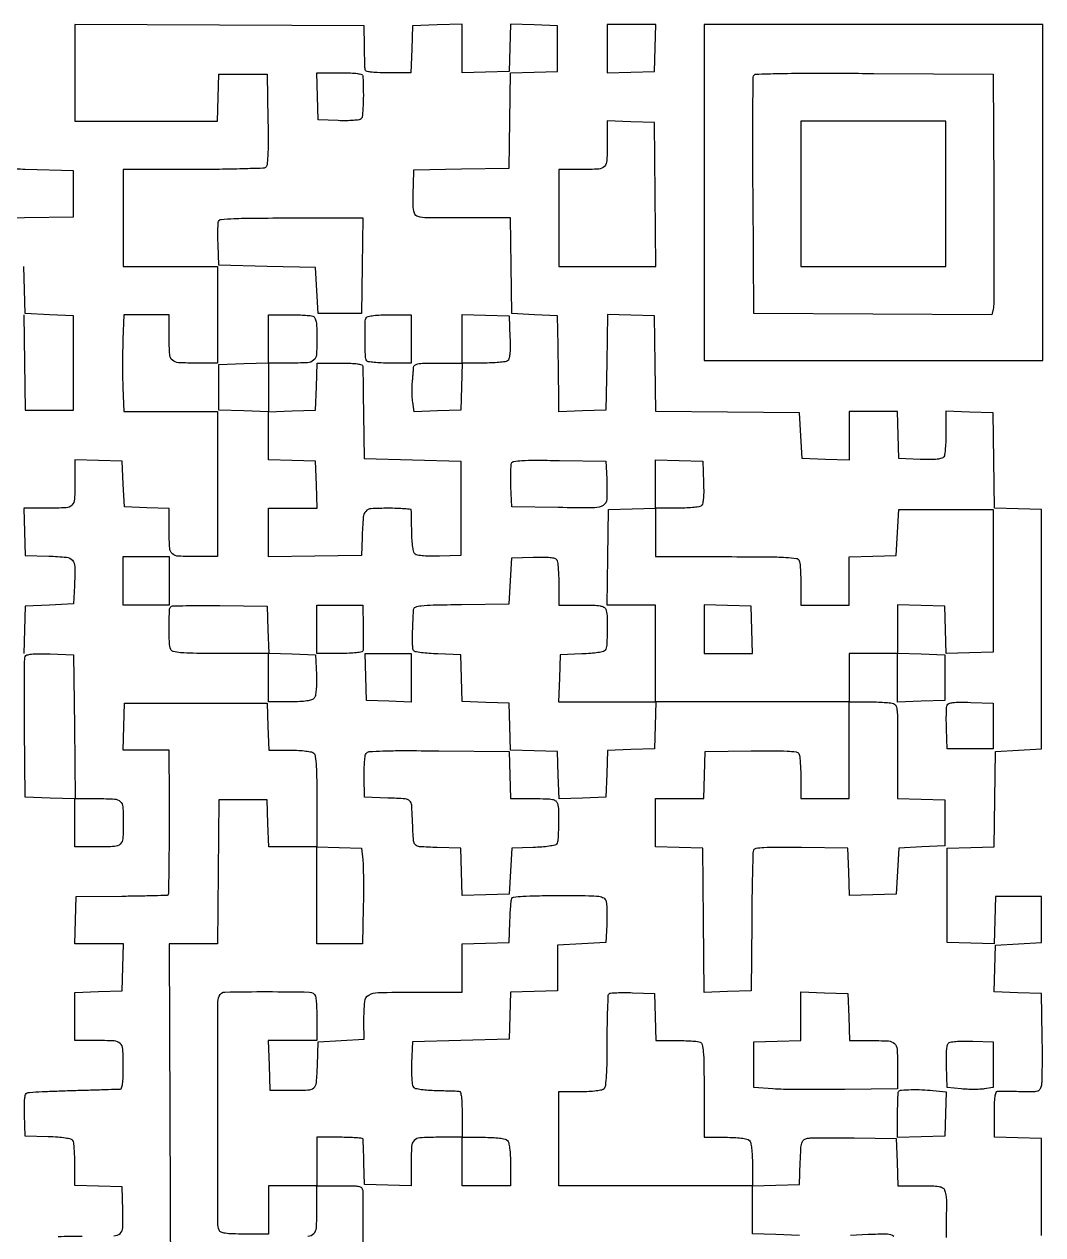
# Model space of a CAD drawing. Extents: x 156 to 936, y 100 to 969.
# Drawn here: x 536.1 to 936, y 493.7 to 969.1 of the extents above; entities that cross this region are included whole.
import ezdxf

# ---------------------------------------------------------------- set-up
doc = ezdxf.new("R2010")
doc.units = 0

msp = doc.modelspace()

# ---------------------------------------------------------------- linework, layer by layer
for points in [[(935.5, 493.5), (935.5, 512.5), (935.5, 531.5), (926.25, 531.787526), (917, 532.075052), (917, 541.037526, -0.00744), (917.063008, 545.271671, -0.02682), (917.287754, 547.96063, -0.04033), (917.655897, 549.625425, -0.306589), (918.25, 550.103467, -0.021515), (919.076863, 550.136195, -0.001507), (921.397508, 550.121163, -0.002134), (924.165553, 550.083074, -0.001605), (927.209602, 550.018417, 0.005646), (932.010131, 549.955262, 0.063929), (933.891915, 550.19329, 0.171243), (934.879098, 550.858136, 0.099633), (935.494778, 552.16495, 0.053713), (935.711545, 553.768641, 0.003003), (935.817507, 558.807829, 0.004598), (935.852496, 564.817956, 0.00335), (935.785177, 571.5), (935.5, 588.5), (926.212977, 588.788016), (916.925954, 589.076031), (917.212977, 598.288016), (917.5, 607.5), (926.5, 608), (935.5, 608.5), (935.5, 617.5), (935.5, 626.5), (926.5, 626.5), (917.5, 626.5), (917.211984, 617.212977), (916.923969, 607.925954), (907.711984, 608.212977), (898.5, 608.5), (898.5, 627), (898.5, 645.5), (907.728072, 645.787236), (916.956143, 646.074471), (917.228072, 664.787236), (917.5, 683.5), (926.5, 684), (935.5, 684.5), (935.5, 731.5), (935.5, 778.5), (926.271928, 778.787236), (917.043857, 779.074471), (916.771928, 797.787236), (916.5, 816.5), (907.25, 816.787526), (898, 817.075052), (897.984687, 808.787526, -0.009129), (897.918962, 805.519034, -0.01216), (897.732898, 802.554613, -0.009485), (897.472502, 800.106611, -0.110544), (897.149034, 799.206902, -0.187221), (896.340297, 798.610638, -0.039341), (894.5815, 798.278749, -0.027159), (891.914541, 798.135766, -0.008519), (887.914347, 798.206902), (879.5, 798.5), (879.212474, 807.75), (878.924948, 817), (869.462474, 817), (860, 817), (860, 807.462474), (860, 797.924948), (850.75, 798.212474), (841.5, 798.5), (841, 807.5), (840.5, 816.5), (812.272008, 816.765536), (784.044016, 817.031072), (783.772008, 835.765536), (783.5, 854.5), (774.272202, 854.787232), (765.044404, 855.074464), (764.772202, 836.287232), (764.5, 817.5), (755.25, 817.212474), (746, 816.924948), (745.955913, 824.212474, 0.001299), (745.924854, 827.804029, 0.000515), (745.86429, 832.737414, 0.00051), (745.787989, 838.063309, 0.00064), (745.705913, 843), (745.5, 854.5), (736.5, 855), (727.5, 855.5), (727.227935, 874.25), (726.955869, 893), (707.977935, 893, -0.002094), (694.219848, 893.057618, -0.061673), (690.758121, 893.51571, -0.2543), (689.277534, 894.90278, -0.08016), (688.777778, 898, -0.002912), (688.784369, 899.131649, -0.000569), (688.810417, 901.168518, -0.000605), (688.846353, 903.542617, -0.00056), (688.888889, 905.977935), (689, 911.955869), (707.75, 912.227935), (726.5, 912.5), (726.771928, 931.212764), (727.043857, 949.925529), (736.271928, 950.212764), (745.5, 950.5), (745.5, 959.5), (745.5, 968.5), (736.288016, 968.787023), (727.076031, 969.074046), (726.788016, 959.787023), (726.5, 950.5), (717.25, 950.212474), (708, 949.924948), (708, 959.498686), (708, 969.072424), (698.25, 968.786212), (688.5, 968.5), (688.212474, 959.25), (687.924948, 950), (678.962474, 950, -0.007409), (674.723914, 950.062814, -0.026911), (672.039886, 950.287306, -0.040784), (670.383699, 950.655535, -0.30952), (669.912575, 951.25, -0.010039), (669.871136, 952.082278, -0.000662), (669.803074, 954.482813, -0.000959), (669.73122, 957.344675, -0.000716), (669.662575, 960.5), (669.5, 968.5), (612.75, 968.758257), (556, 969.016514), (556, 950.008257), (556, 931), (583.962474, 931), (611.924948, 931), (612.212474, 940.25), (612.5, 949.5), (622, 949.5), (631.5, 949.5), (631.773792, 931.573721, -0.003244), (631.852313, 922.635503, -0.013907), (631.716418, 917.310485, -0.016205), (631.420432, 913.866523, -0.225497), (630.773792, 912.839034, -0.13357), (629.715611, 912.511773, -0.001375), (621.869489, 912.263597, -0.004308), (612.786656, 912.079598, -0.00277), (602.25, 912.015313), (575, 912), (575, 893), (575, 874), (593.5, 874), (612, 874), (612, 855), (612, 836), (604.081787, 836, -0.01141), (596.599988, 836.170753, -0.175208), (594.252746, 837.14255, -0.195511), (593.199638, 839.349521, -0.014768), (593, 846.106989), (593, 855), (584.093707, 855), (575.187415, 855), (574.843707, 845.25, 0.005283), (574.735031, 840.846037, 0.003227), (574.695249, 835.646875, 0.003234), (574.722408, 830.495207, 0.005736), (574.820969, 826.25), (575.141938, 817), (593.570969, 817), (612, 817), (612, 788.5), (612, 760), (604.081787, 760, -0.011383), (596.602433, 760.170301, -0.17474), (594.254392, 761.139643, -0.19588), (593.200408, 763.341584, -0.014894), (593, 770.068056), (593, 778.922134), (584.25, 779.211067), (575.5, 779.5), (575, 788.5), (574.5, 797.5), (565.25, 797.787526), (556, 798.075052), (556, 790.119313, -0.011676), (555.823888, 782.578687, -0.180709), (554.821417, 780.23551, -0.191194), (552.550484, 779.190859, -0.01333), (545.393011, 779), (536, 779)], [(516.925523, 892.956554), (536.212762, 893.228277), (555.5, 893.5), (555.5, 902.5), (555.5, 911.5), (536.5, 912.055984, -0.000919), (529.197375, 912.283114, -0.001503)], [(535.925574, 778.952756), (536.212787, 769.726378), (536.5, 760.5), (545.740334, 760.212602, -0.015844), (552.678762, 759.776454, -0.194277), (554.990355, 758.578192, -0.177046), (555.934395, 756.057347, -0.012739), (555.800912, 748.479083), (555.5, 741.5), (546, 741), (536.5, 740.5), (536.212474, 731.25), (535.924948, 722)], [(571.265275, 493.301549, 0.168083), (573.730975, 494.253061, 0.21304), (574.790972, 496.449397, 0.015292), (574.785858, 503.376009), (574.5, 512.5), (565.25, 512.787526), (556, 513.075052), (555.984687, 521.287526, 0.00863), (555.92284, 524.521154, 0.011636), (555.748365, 527.442407, 0.008796), (555.504874, 529.856585, 0.112481), (555.201688, 530.707902, 0.195149), (554.447011, 531.24575, 0.020215), (552.262875, 531.673305, 0.020298), (549.292364, 532.008289, 0.009786), (545.467001, 532.207902), (536.5, 532.5), (536.209303, 540.765768, -0.00804), (536.133302, 544.749826, -0.029354), (536.273961, 547.272572, -0.046559), (536.605939, 548.849902, -0.240244), (537.209303, 549.469604, -0.067752), (538.183103, 549.658812, -0.001416), (543.114608, 549.924285, -0.003271), (548.892014, 550.181007, -0.002194), (555.5, 550.402296, 0.000083), (562.105175, 550.595576, 0.000125), (567.873438, 550.766764, 0.00005), (572.822625, 550.915373, 0.002773), (573.75, 550.94846, 0.315364), (574.344606, 551.402543, 0.042218), (574.713411, 553.027094, 0.027303), (574.937515, 555.680552, 0.007416), (575, 559.893011, 0.014768), (574.800362, 566.650479, 0.195511), (573.747254, 568.85745, 0.175208), (571.400012, 569.829247, 0.01141), (563.918213, 570), (556, 570), (556, 579.462474), (556, 588.924948), (565.25, 589.212474), (574.5, 589.5), (574.787526, 598.75), (575.075052, 608), (565.5, 608), (555.924948, 608), (556.212474, 617.25), (556.5, 626.5), (574.385786, 626.71912, 0.001556), (581.264662, 626.824801, 0.002529), (587.106033, 626.962283, 0.000369), (592.283016, 627.114153, 0.19111), (592.572545, 627.239211, 0.194946), (592.858211, 627.914243, 0.000586), (592.994373, 637.569965, 0.002867), (593.079454, 649.397764, 0.001218), (593.063971, 665.25), (593, 684), (583.962474, 684), (574.924948, 684), (575.212474, 693.25), (575.5, 702.5), (603.5, 702.5), (631.5, 702.5), (631.787526, 693.25), (632.075052, 684), (640.337526, 684, -0.011159), (643.847487, 683.921656, -0.02038), (646.701269, 683.677383, -0.021131), (648.861987, 683.310039, -0.144682), (649.8, 682.8, -0.17093), (650.380286, 681.588868, -0.011288), (650.716292, 677.675375, -0.011908), (650.936048, 672.080768, -0.003861), (651, 663.8), (651, 646), (641.537526, 646), (632.075052, 646), (631.787526, 655.25), (631.5, 664.5), (622, 664.5), (612.5, 664.5), (612.234427, 636.25), (611.968853, 608), (602.477339, 608), (592.985825, 608), (593.242912, 541.25), (593.5, 474.5)], [(840.5, 493.5), (831.25, 493.787526), (822, 494.075052), (822, 503.537526), (822, 513), (784, 513), (746, 513), (746, 531.5), (746, 550), (754.3, 550, 0.011084), (757.828493, 550.07823, 0.020332), (760.693122, 550.322289, 0.021091), (762.860329, 550.689458, 0.144849), (763.8, 551.2, 0.170659), (764.37956, 552.407986, 0.011411), (764.715974, 556.289585, 0.012), (764.935925, 561.836497, 0.003908), (765, 570.033333, -0.003725), (765.050739, 576.843069, -0.00585), (765.206402, 582.693277, -0.001919), (765.418594, 587.725804, -0.18699), (765.702644, 588.369311, -0.179987), (766.290922, 588.638564, -0.007016), (768.709672, 588.781547, -0.011703), (771.626528, 588.84459, -0.007913), (774.952644, 588.785977), (783.5, 588.5), (783.787526, 579.25), (784.075052, 570), (791.955738, 570, -0.007082), (795.089223, 569.955612, -0.008933), (797.986123, 569.821697, -0.007357), (800.40135, 569.631047, -0.068336), (801.418213, 569.393011, -0.24904), (802.288503, 568.393178, -0.036273), (802.72025, 565.640441, -0.018295), (802.948927, 560.723448, -0.002472), (803, 550.393011), (803, 532), (811.3, 532, -0.011084), (814.828493, 531.92177, -0.020332), (817.693122, 531.677711, -0.021091), (819.860329, 531.310542, -0.144849), (820.8, 530.8, -0.145015), (821.311042, 529.858679, -0.021051), (821.678036, 527.684979, -0.020283), (821.921884, 524.809501, -0.01101), (822, 521.262474), (822, 512.924948), (831.25, 513.212474), (840.5, 513.5), (840.788797, 522.240685, -0.005372), (841.019838, 527.515509, -0.052168), (841.373062, 529.721695, -0.141216), (842.065223, 530.867084, -0.12694), (843.288797, 531.526201, -0.054081), (844.813989, 531.731075, -0.002903), (849.697334, 531.827117, -0.004516), (855.518427, 531.855215, -0.003275), (862, 531.785515), (878.5, 531.5), (878.787526, 522.25), (879.075052, 513), (887.930537, 513, -0.006773), (892.587052, 512.936924, -0.03465), (895.160133, 512.688208, -0.070053), (896.655249, 512.216672, -0.192061), (897.393011, 511.418213, -0.09206), (898.145544, 507.347604, -0.003894), (898.019097, 492.616753, -0.00225)], [(647.429085, 493.176663, 0.18106), (649.767356, 494.179831, 0.19079), (650.809647, 496.45107, 0.013298), (651, 503.606989), (651, 513), (660, 513, -0.00409), (665.711627, 512.953275, -0.056948), (667.751166, 512.686355, -0.196548), (668.672276, 512.01186, -0.13386), (669.041229, 510.75, -0.00421), (669.057338, 509.123273, -0.000113), (669.066342, 501.964063, -0.000236), (669.071056, 493.550797, -0.000161), (669.068825, 484, 0.002058)], [(549.386383, 493.10442, -0.000377), (554.185335, 493.128694, -0.000379), (558.882684, 493.145344, -0.000712)], [(877.562553, 493.083447, 0.162596), (875.01089, 493.947558, 0.011811), (867.479083, 493.800912), (860.5, 493.5)]]:
    msp.add_lwpolyline(points, format="xyb")
for points in [[(765, 959.462474), (765, 949.924948), (774.25, 950.212474), (783.5, 950.5), (783.787526, 959.75), (784.075052, 969), (774.537526, 969), (765, 969)], [(803, 903), (803, 837), (869.5, 837), (936, 837), (936, 903), (936, 969), (869.5, 969), (803, 969)], [(841, 902.5), (841, 874), (869.5, 874), (898, 874), (898, 902.5), (898, 931), (869.5, 931), (841, 931)], [(593, 750.5), (593, 741), (584, 741), (575, 741), (575, 750.5), (575, 760), (584, 760), (593, 760)], [(803, 731.537526), (803, 722), (812.537526, 722), (822.075052, 722), (821.787526, 731.25), (821.5, 740.5), (812.25, 740.787526), (803, 741.075052)], [(688, 712.461067), (688, 702.922134), (679.25, 703.211067), (670.5, 703.5), (670.212474, 712.75), (669.924948, 722), (678.962474, 722), (688, 722)]]:
    msp.add_lwpolyline(points, close=True)
for points in [[(669.056327, 948.75, -0.008431), (669.23021, 942.578775, -0.013693), (669.145896, 937.334788, -0.009737), (668.880575, 933.124463, -0.17758), (668.324628, 931.924628, -0.163182), (667.540315, 931.534198, -0.014472), (665.313912, 931.289582, -0.017455), (662.54666, 931.163352, -0.011991), (659.405143, 931.205143), (651.5, 931.5), (651.212474, 940.75), (650.924948, 950), (659.962474, 950, -0.00727), (664.248581, 949.937675, -0.026886), (666.944123, 949.713864, -0.041293), (668.596703, 949.345809, -0.315947)], [(916.777529, 904.5, -0.001169), (916.844214, 887.089041, -0.00181), (916.812248, 872.054912, -0.000538), (916.723164, 858.995066, -0.057675), (916.505999, 857.240125), (915.956939, 854.980251), (869.22847, 855.240125), (822.5, 855.5), (822.239372, 901.5, -0.000997), (822.174287, 919.225103, -0.001596), (822.197198, 934.357597, -0.000282), (822.267665, 947.72814, -0.090314), (822.461789, 948.759906, -0.301449), (823.45055, 949.464468, -0.003096), (832.402033, 949.70934, -0.005599), (845.68089, 949.841585, -0.001079), (869.722417, 949.759906), (916.5, 949.5)], [(765, 923.119313, -0.01133), (764.829774, 915.607881, -0.174856), (763.858669, 913.255648, -0.19591), (761.651936, 912.200175, -0.014805), (754.893011, 912), (746, 912), (746, 893), (746, 874), (765.015573, 874), (784.031147, 874), (783.765573, 902.25), (783.5, 930.5), (774.25, 930.787526), (765, 931.075052)], [(668.772065, 874.25), (668.5, 855.5), (660, 855.5), (651.5, 855.5), (651, 864.5), (650.5, 873.5), (631.5, 874), (612.5, 874.5), (612.205027, 882.411609, -0.006569), (612.129541, 885.539392, -0.008656), (612.147568, 888.392336, -0.006579), (612.235027, 890.7687, -0.079281), (612.423642, 891.661609, -0.287104), (613.404267, 892.399716, -0.009809), (618.421044, 892.733496, -0.009902), (626.328796, 892.947156, -0.001802), (640.99068, 893), (669.044131, 893)], [(649.418213, 854.393011, -0.18666), (650.209997, 853.676577, -0.072682), (650.683962, 852.251766, -0.036534), (650.93529, 849.820122, -0.007489), (651, 845.5, -0.016928), (650.787494, 839.225197, -0.201251), (649.720139, 837.097177, -0.16771), (647.358591, 836.163873, -0.011011), (639.918213, 836), (632, 836), (632, 826.462474), (632, 816.924948), (641.25, 817.212474), (650.5, 817.5), (650.787526, 826.75), (651.075052, 836), (660.037526, 836, -0.007305), (664.291332, 835.937852, -0.027223), (666.958435, 835.714226, -0.042424), (668.584795, 835.345621, -0.319538), (669.032491, 834.75, -0.00311), (669.050878, 833.819894, -0.000053), (669.119331, 828.726562, -0.000136), (669.196784, 822.796866, -0.00009), (669.282491, 816), (669.5, 798.5), (688.5, 798), (707.5, 797.5), (707.5, 779), (707.5, 760.5), (699.15308, 760.207992, -0.011551), (695.846653, 760.168745, -0.016011), (692.885216, 760.296906, -0.013164), (690.474141, 760.542704, -0.142147), (689.584908, 760.929533, -0.160186), (689.061905, 761.762995, -0.022771), (688.66064, 763.771462, -0.021939), (688.37204, 766.438654, -0.012044), (688.24123, 769.721541, 0.000569), (688.19001, 772.756322, 0.000826), (688.137317, 775.43539, 0.000412), (688.086933, 777.71066, 0.014019), (688.059402, 778.25, 0.36024), (687.767842, 778.550335, 0.006478), (685.379296, 778.779688, 0.012865), (682.46664, 778.946015, 0.007829), (679.019052, 779, 0.014075), (672.293814, 778.810651, 0.199016), (670.167746, 777.785755, 0.165509), (669.189146, 775.47539, 0.009074), (668.754332, 767.5), (668.5, 760.5), (650.25, 760.227441), (632, 759.954883), (632, 769.477441), (632, 779), (641.537526, 779), (651.075052, 779), (650.787526, 788.25), (650.5, 797.5), (641.25, 797.787526), (632, 798.075052), (632, 807.501314), (632, 816.927576), (622.25, 817.213788), (612.5, 817.5), (612.5, 826.5), (612.5, 835.5), (622.25, 835.786212), (632, 836.072424), (632, 845.536212), (632, 855), (639.918213, 855, -0.00705), (643.066073, 854.955615, -0.008902), (645.9751, 854.821697, -0.007317), (648.400281, 854.631074, -0.06844)], [(688, 845.5), (688, 836), (679.559017, 836, -0.00958), (676.285574, 836.062726, -0.01446), (673.440396, 836.254318, -0.009158), (671.113686, 836.521827, -0.224784), (670.582964, 836.865762, -0.131567), (670.045912, 838.65277, -0.005438), (669.914836, 845.395362, -0.005317), (669.928839, 852.15131, -0.136047), (670.437132, 853.898278, -0.20975), (671.109918, 854.362235, -0.017506), (673.25081, 854.697203, -0.019529), (676.071586, 854.926594, -0.010523), (679.559017, 855), (688, 855)], [(726.793098, 846.085653, -0.008519), (726.864234, 842.085459, -0.027159), (726.721251, 839.4185, -0.039341), (726.389362, 837.659703, -0.187221), (725.793098, 836.850966, -0.110258), (724.895183, 836.527569, -0.009596), (722.467433, 836.267102, -0.012245), (719.527258, 836.081044, -0.009211), (716.287526, 836.015313), (708.075052, 836), (707.787526, 826.75), (707.5, 817.5), (698.344028, 817.213718), (689.188055, 816.927437), (688.641767, 820.713718, -0.01968), (688.460401, 822.452405, -0.011232), (688.371465, 824.56278, -0.011206), (688.377339, 826.693646, -0.018209), (688.488716, 828.5, 0.002477), (688.643587, 830.159765, 0.002398), (688.783777, 831.839063, 0.002368), (688.893061, 833.318045, 0.008827), (688.940976, 834.25, -0.223537), (689.412884, 835.170886, -0.119648), (690.605537, 835.702394, -0.040493), (693.047239, 835.947693, -0.004796), (698.5, 836), (708, 836), (708, 845.537526), (708, 855.075052), (717.25, 854.787526), (726.5, 854.5)], [(802.793098, 789.085653, -0.008519), (802.864234, 785.085459, -0.027159), (802.721251, 782.4185, -0.039341), (802.389362, 780.659703, -0.187221), (801.793098, 779.850966, -0.110402), (800.894283, 779.527533, -0.00954), (798.45641, 779.267102, -0.012203), (795.504112, 779.081041, -0.00917), (792.25, 779.015313), (784, 779), (784, 769.5), (784, 760), (811.893011, 760, -0.001482), (827.897163, 759.952559, -0.01238), (835.135087, 759.730382, -0.020733), (839.2442, 759.33094, -0.273), (840.393011, 758.418213, -0.06844), (840.631074, 757.400281, -0.007317), (840.821697, 754.9751, -0.008902), (840.955615, 752.066073, -0.00705), (841, 748.918213), (841, 741), (850.5, 741), (860, 741), (860, 750.462474), (860, 759.924948), (869.25, 760.212474), (878.5, 760.5), (879, 769.5), (879.5, 778.5), (898, 778.5), (916.5, 778.5), (916.5, 750.5), (916.5, 722.5), (907.288016, 722.212977), (898.076031, 721.925954), (897.788016, 731.212977), (897.5, 740.5), (888.25, 740.787526), (879, 741.075052), (879, 731.575052), (879, 722.075052), (888.25, 721.787526), (897.5, 721.5), (897.5, 712.5), (897.5, 703.5), (888.25, 703.212474), (879, 702.924948), (879, 712.462474), (879, 722), (869.5, 722), (860, 722), (860, 712.5), (860, 703), (868.25, 702.984687, -0.009309), (871.505577, 702.918028, -0.012345), (874.46241, 702.72919, -0.00973), (876.903682, 702.464684, -0.10988), (877.813523, 702.136411, -0.187083), (878.427377, 701.304599, -0.036226), (878.793234, 699.437012, -0.025722), (878.989874, 696.616033, -0.008179), (878.99747, 692.401724, 0.001758), (878.952495, 688.328056, 0.001005), (878.92536, 683.408717, 0.001003), (878.917934, 678.459861, 0.001666), (878.933947, 674.287526), (879, 665.075052), (888.25, 664.787526), (897.5, 664.5), (897.5, 655.5), (897.5, 646.5), (888.5, 646), (879.5, 645.5), (879, 636.5), (878.5, 627.5), (869.288016, 627.212977), (860.076031, 626.925954), (859.788016, 636.212977), (859.5, 645.5), (841.227305, 645.772646, 0.002853), (831.706052, 645.860372, 0.015208), (826.506882, 645.720444, 0.020863), (823.327935, 645.404565, 0.272357), (822.436202, 644.694341, 0.084531), (822.222371, 643.627136, 0.000842), (822.008712, 635.831984, 0.002728), (821.826435, 626.83787, 0.001762), (821.708897, 616.421695), (821.5, 589.5), (812.265637, 589.212681), (803.031273, 588.925362), (802.765637, 617.212681), (802.5, 645.5), (793.25, 645.787526), (784, 646.075052), (784, 655.537526), (784, 665), (793.462474, 665), (802.924948, 665), (803.212474, 674.25), (803.5, 683.5), (821.453304, 683.730064, -0.003387), (830.19071, 683.78284, -0.013149), (835.601246, 683.636558, -0.01367), (839.198071, 683.34579, -0.228051), (840.187991, 682.730064, -0.112035), (840.496472, 681.865673, -0.008952), (840.744341, 679.437894, -0.011755), (840.921833, 676.499595, -0.008742), (840.984687, 673.25), (841, 665), (850.5, 665), (860, 665), (860, 684), (860, 703), (822.037526, 703), (784.075052, 703), (783.787526, 693.75), (783.5, 684.5), (774.287036, 684.212964), (765.074071, 683.925929), (764.787036, 674.712964), (764.5, 665.5), (755.288016, 665.212977), (746.076031, 664.925954), (745.788016, 674.212977), (745.5, 683.5), (736.287036, 683.787036), (727.074071, 684.074071), (726.787036, 693.287036), (726.5, 702.5), (717.287036, 702.787036), (708.074071, 703.074071), (707.787036, 712.287036), (707.5, 721.5), (698.532999, 721.792098, -0.010407), (695.051263, 721.978118, -0.015456), (692.014609, 722.29845, -0.010504), (689.546581, 722.689187, -0.212933), (688.934693, 723.10567, -0.118025), (688.699397, 723.819015, -0.00967), (688.572395, 725.791224, -0.012546), (688.524944, 728.178068, -0.009327), (688.587853, 730.813572, 0.000132), (688.701447, 733.500277, 0.000155), (688.80751, 736.043442, 0.000136), (688.895841, 738.191431, 0.000975), (688.936159, 739.227935, -0.310737), (689.66305, 740.205275, -0.05577), (692.002732, 740.721922, -0.020779), (696.637298, 741.020591, -0.002073), (707.75, 741.227935), (726.5, 741.5), (727, 750.5), (727.5, 759.5), (735.914347, 759.793098, -0.008519), (739.914541, 759.864234, -0.027159), (742.5815, 759.721251, -0.039341), (744.340297, 759.389362, -0.187221), (745.149034, 758.793098, -0.110402), (745.472467, 757.894283, -0.00954), (745.732898, 755.45641, -0.012203), (745.918959, 752.504112, -0.00917), (745.984687, 749.25), (746, 741), (754.893011, 741, -0.00673), (759.571713, 740.937024, -0.034532), (762.154102, 740.688469, -0.06988), (763.653872, 740.217093, -0.192406), (764.393011, 739.418213, -0.084327), (764.913249, 736.827218, -0.010423), (764.965583, 731.045558, -0.008313), (764.798943, 725.183397, -0.131024), (764.202843, 723.293967, -0.192561), (763.466763, 722.763838, -0.02067), (761.36687, 722.333008, -0.020911), (758.539342, 721.994333, -0.010674), (754.968156, 721.793967), (746.5, 721.5), (746.212474, 712.25), (745.924948, 703), (764.962474, 703), (784, 703), (784, 722), (784, 741), (774.477935, 741), (764.955869, 741), (765.227935, 759.75), (765.5, 778.5), (774.75, 778.787526), (784, 779.075052), (784, 788.575052), (784, 798.075052), (793.25, 797.787526), (802.5, 797.5)], [(764.800912, 790.520917, -0.019397), (764.835082, 782.573612, -0.256161), (763.387204, 780.136282, -0.133011), (760.011579, 779.206547, -0.004266), (745.735235, 779.26708), (727.5, 779.5), (727.205027, 787.411609, -0.006678), (727.130183, 790.541021, -0.008767), (727.150121, 793.398988, -0.006722), (727.240504, 795.779383, -0.078916), (727.432332, 796.684256, -0.271496), (728.329852, 797.401442, -0.021534), (731.482268, 797.72062, -0.015363), (736.664758, 797.861208, -0.002829), (746.227305, 797.772646), (764.5, 797.5)], [(631.787036, 731.287036), (632.074071, 722.074071), (641.287036, 721.787036), (650.5, 721.5), (650.793771, 713.655204, -0.01153), (650.842502, 710.264652, -0.021342), (650.701133, 707.514748, -0.023545), (650.405224, 705.431833, -0.126804), (649.921326, 704.405204, -0.145524), (648.939147, 703.748928, -0.03848), (647.078343, 703.326735, -0.027148), (644.342652, 703.0746, -0.009406), (640.377555, 703), (632, 703), (632, 712.5), (632, 722), (613.106989, 722, -0.002389), (602.478191, 722.050787, -0.017848), (597.438886, 722.278963, -0.035117), (594.61679, 722.708785, -0.25083), (593.606989, 723.581787, -0.084597), (593.091804, 726.154774, -0.008414), (593.016105, 732.465376, -0.00511), (593.114754, 739.018676, -0.192352), (593.68804, 740.354707, -0.191525), (594.322139, 740.627996, -0.001706), (599.626545, 740.76092, -0.005549), (605.77322, 740.825731, -0.003516), (612.93804, 740.771374), (631.5, 740.5)], [(669.09375, 737, -0.00202), (669.129727, 735.145034, -0.001081), (669.159961, 732.853125, -0.001076), (669.180728, 730.513777, -0.001681), (669.1875, 728.5, -0.001909), (669.18064, 726.703691, -0.002351), (669.159961, 725.028125, -0.001943), (669.130497, 723.62056, -0.017167), (669.09375, 723, -0.340815), (668.704755, 722.582789, -0.013481), (666.502848, 722.280382, -0.018018), (663.614239, 722.067705, -0.009366), (660, 722), (651, 722), (651, 731.5), (651, 741), (660, 741), (669, 741)], [(555.765573, 693.25), (556.031147, 665), (564.908585, 665, -0.013381), (571.574161, 664.821588, -0.177247), (573.799055, 663.869437, -0.190316), (574.802578, 661.734735, -0.015828), (575, 655.5, -0.015844), (574.802358, 649.264457, -0.190499), (573.797846, 647.129957, -0.177094), (571.570835, 646.178146, -0.013336), (564.893011, 646), (556, 646), (556, 655.463788), (556, 664.927576), (546.25, 665.213788), (536.5, 665.5), (536.233224, 692.48509, -0.001775), (536.167096, 702.922235, -0.002756), (536.191652, 711.925966, -0.000822), (536.268896, 719.740532, -0.088953), (536.466325, 720.772839, -0.237686), (537.148139, 721.392499, -0.04188), (538.900704, 721.724564, -0.026715), (541.708504, 721.865427, -0.006938), (546.233101, 721.787749), (555.5, 721.5)], [(916.5, 693.5), (916.5, 684.5), (907.5, 684.5), (898.5, 684.5), (898.205027, 692.411609, -0.006757), (898.130652, 695.542211, -0.008847), (898.151984, 698.403842, -0.006825), (898.2445, 700.787219, -0.078651), (898.438673, 701.700781, -0.222283), (899.127059, 702.364206, -0.05328), (900.715903, 702.724548, -0.030281), (903.338027, 702.871594, -0.007113), (907.733647, 702.789171), (916.5, 702.5)], [(726.787526, 674.25), (727.075052, 665), (735.970138, 665, -0.005641), (741.093419, 664.942195, -0.043806), (743.468766, 664.679555, -0.111304), (744.749424, 664.10861, -0.156867), (745.469081, 663.097416, -0.073153), (745.904951, 660.418402, -0.009971), (745.878186, 654.72854, -0.007564), (745.648077, 648.946111, -0.125318), (745.075264, 647.121779, -0.209417), (744.465269, 646.700549, -0.011677), (742.136483, 646.305273, -0.016389), (739.259168, 645.981645, -0.011133), (735.968156, 645.793967), (727.5, 645.5), (727, 636.5), (726.5, 627.5), (717.288016, 627.212977), (708.076031, 626.925954), (707.788016, 636.212977), (707.5, 645.5), (698.25, 645.787526, -0.006645), (691.296364, 646.096212, -0.184466), (689.664873, 646.829654, -0.182091), (688.927507, 648.466516, -0.006443), (688.574631, 655.5, 0.007679), (688.213012, 662.368334, 0.181275), (687.422832, 664.106788, 0.182686), (685.686389, 664.890874, 0.007823), (678.864639, 665.212474), (669.729277, 665.5), (669.580599, 673.5, -0.010902), (669.590765, 676.65632, -0.014493), (669.745673, 679.521764, -0.011754), (669.997511, 681.877506, -0.125215), (670.351336, 682.765581, -0.222078), (671.561063, 683.435056, -0.008341), (676.871465, 683.70992, -0.009179), (684.936033, 683.844401, -0.001983), (698.885376, 683.765581), (726.5, 683.5)], [(669, 641, -0.021142), (669.176846, 638.417818, -0.003878), (669.264595, 633.635937, -0.004161), (669.277308, 628.035615, -0.003773), (669.198622, 622.25), (668.897243, 608), (659.948622, 608), (651, 608), (651, 627.038933), (651, 646.077866), (659.75, 645.788933), (668.5, 645.5)], [(764.541513, 624.690621, -0.045643), (764.741339, 623.409088, -0.008827), (764.84884, 621.063844, -0.009323), (764.874978, 618.314727, -0.008488), (764.800912, 615.479083), (764.5, 608.5), (755, 608), (745.5, 607.5), (745.5, 598.5), (745.5, 589.5), (736.287036, 589.212964), (727.074071, 588.925929), (726.787036, 579.712964), (726.5, 570.5), (707.5, 570), (688.5, 569.5), (688.207021, 561.092979, 0.010751), (688.160914, 557.635195, 0.018048), (688.289424, 554.733532, 0.016299), (688.545769, 552.473554, 0.161343), (688.968933, 551.631067, 0.149056), (689.762412, 551.20838, 0.013716), (691.987013, 550.835437, 0.016749), (694.721167, 550.546808, 0.012355), (697.761912, 550.403875, -0.001049), (700.816872, 550.329435, -0.001395), (703.594124, 550.248175, -0.000983), (705.922516, 550.16896, -0.014099), (706.75, 550.115787, -0.304694), (707.34416, 549.631487, -0.039803), (707.712061, 547.953514, -0.026653), (707.936903, 545.250219, -0.007422), (708, 541), (708, 532), (716.3, 532, -0.011084), (719.828493, 531.92177, -0.020332), (722.693122, 531.677711, -0.021091), (724.860329, 531.310542, -0.144849), (725.8, 530.8, -0.144849), (726.310542, 529.860329, -0.021091), (726.677711, 527.693122, -0.020332), (726.92177, 524.828493, -0.011084), (727, 521.3), (727, 513), (717.5, 513), (708, 513), (708, 522.5), (708, 532), (698.606989, 532, 0.01333), (691.449516, 531.809141, 0.191194), (689.178583, 530.76449, 0.180709), (688.176112, 528.421313, 0.011676), (688, 520.880687), (688, 512.924948), (678.847925, 513.212474), (669.695849, 513.5), (669.464517, 522, 0.001053), (669.367418, 525.311374, 0.001544), (669.266889, 528.223437, 0.000725), (669.170029, 530.702865, 0.028439), (669.116592, 531.25, 0.339459), (668.801894, 531.550346, 0.00637), (666.390499, 531.779688, 0.012712), (663.458816, 531.945974, 0.007809), (660, 532), (651, 532), (651, 522.5), (651, 513), (641.5, 513), (632, 513), (632, 503.5), (632, 494), (622.606989, 494, -0.00655), (617.791952, 494.063078, -0.03045), (615.024356, 494.304689, -0.056442), (613.380642, 494.743226, -0.210766), (612.644147, 495.484954, -0.091573), (612.094411, 498.442613, -0.000227), (612.065043, 541.473387, -0.000226), (612.074641, 584.505786, -0.091689), (612.623043, 587.460049, -0.305545), (614.899836, 589.055809, -0.004838), (631.50774, 589.198122, -0.004842), (648.114587, 589.018907, -0.304935), (650.393011, 587.418213, -0.06844), (650.631074, 586.400281, -0.007317), (650.821697, 583.9751, -0.008902), (650.955615, 581.066073, -0.00705), (651, 577.918213), (651, 570), (641.463788, 570), (631.927576, 570), (632.213788, 560.25), (632.5, 550.5), (639.5, 550.469005, 0.008889), (647.464579, 550.575329, 0.169105), (649.754113, 551.45327, 0.199065), (650.820505, 553.518745, 0.01308), (651.213926, 560.359681), (651.5, 569.5), (660.5, 570), (669.5, 570.5), (669.463093, 577.5, -0.022209), (669.768973, 585.311552, -0.246222), (671.391831, 587.863692, -0.126472), (675.018777, 588.867333, -0.004588), (689.475249, 589), (708, 589), (708, 598.462474), (708, 607.924948), (717.25, 608.212474), (726.5, 608.5), (726.769726, 616.5, -0.004542), (726.904693, 619.652526, -0.006098), (727.087746, 622.505889, -0.004314), (727.29044, 624.887894, -0.062722), (727.473582, 625.711538, -0.285574), (728.245962, 626.323938, -0.012136), (731.871407, 626.650267, -0.012974), (737.274789, 626.864094, -0.003402), (745.944457, 626.923077, -0.001696), (757.789553, 626.88289, -0.028179), (761.721085, 626.634368, -0.108381), (763.595263, 625.981106, -0.195843)], [(859.787526, 579.25), (860.075052, 570), (867.955738, 570, -0.011464), (875.405493, 569.829166, -0.175095), (877.748527, 568.859109, -0.195476), (878.800137, 566.656884, -0.014856), (879, 559.931624), (879, 551.077225), (858.25, 550.788612, -0.002612), (849.755849, 550.71484, -0.002736), (841.392187, 550.731655, -0.002623), (834.170869, 550.823583, -0.012149), (830, 551), (822.5, 551.5), (822.5, 560.5), (822.5, 569.5), (831.75, 569.787526), (841, 570.075052), (841, 579.575052), (841, 589.075052), (850.25, 588.787526), (859.5, 588.5)], [(916.5, 560.5), (916.5, 551.5), (913, 551, -0.025271), (911.275512, 550.842002, -0.010209), (908.9125, 550.79375, -0.010071), (906.362159, 550.845125, -0.012595), (904, 551), (898.5, 551.5), (898.206902, 559.914347, -0.008557), (898.136131, 563.911022, -0.02706), (898.279299, 566.583734, -0.03904), (898.61127, 568.351173, -0.184607), (899.206902, 569.17015, -0.118191), (900.102078, 569.488416, -0.010843), (902.470153, 569.689286, -0.01353), (905.341672, 569.792355, -0.010196), (908.5, 569.755803), (916.5, 569.5)], [(892.787814, 550.382182), (898.075629, 549.846638), (897.787814, 541.173319), (897.5, 532.5), (888.25, 532.212474), (879, 531.924948), (879, 540.795808, -0.004454), (879.030559, 544.225975, -0.00692), (879.124207, 547.183248, -0.002644), (879.252444, 549.70626, -0.186278), (879.422831, 550.083333, -0.181623), (880.477265, 550.552605, -0.009261), (884.285458, 550.708361, -0.015059), (888.574282, 550.675087, -0.015767)]]:
    msp.add_lwpolyline(points, format="xyb", close=True)
msp.add_lwpolyline([(535.955869, 855), (536.227935, 836.25), (536.5, 817.5), (546, 817.5), (555.5, 817.5), (555.5, 836), (555.5, 854.5), (546, 855), (536.5, 855.5), (536.212964, 864.712964), (535.925929, 873.925929)])

doc.saveas('drawing.dxf')
